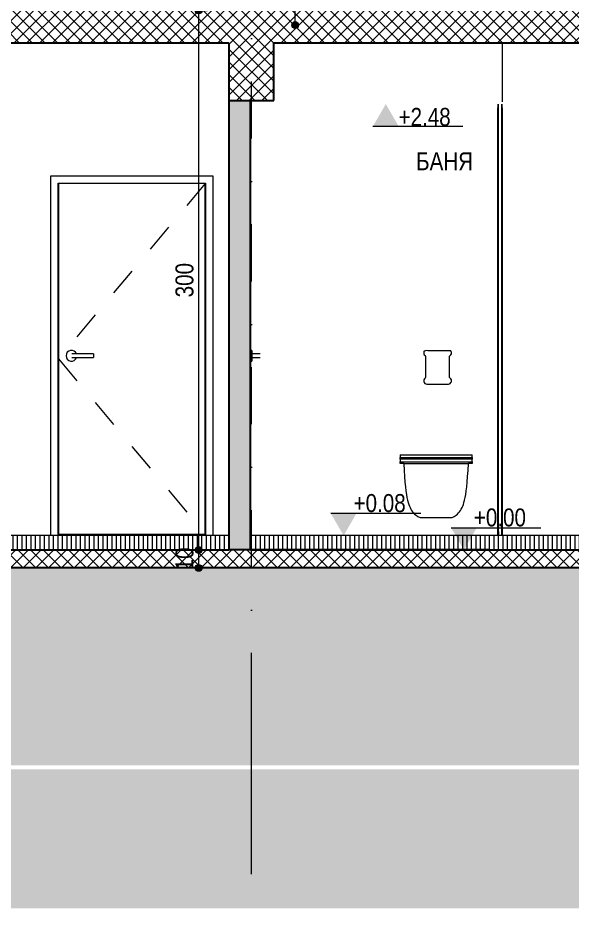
# Model space of a CAD drawing. Header units: centimetres. Extents: x -182 to 1407, y -199 to 837.
# Drawn here: x 784.2 to 1092.5, y -199.2 to 295.9 of the extents above; entities that cross this region are included whole.
import ezdxf

# ---------------------------------------------------------------- set-up
doc = ezdxf.new("R2010")
doc.units = ezdxf.units.CM
doc.linetypes.add('Dash', pattern=[31.75, 15.875, -15.875])
doc.linetypes.add('Dash dot', pattern=[79.375, 31.75, -23.8125, 0, -23.8125])
for name, color, linetype, lineweight in [('A-ANNO-DIMS', 7, 'Continuous', 9), ('A-ANNO-DIMS-50', 7, 'Continuous', 9), ('A-ANNO-NOTE', 7, 'Continuous', 9), ('A-AREA-IDEN', 7, 'Continuous', 9), ('A-DETL-GENF', 7, 'Continuous', 9), ('A-DOOR', 7, 'Continuous', 9), ('A-DOOR-FRAM', 7, 'Continuous', 15), ('A-FLOR-FNSH', 7, 'Continuous', 9), ('A-FLOR-LEVL', 7, 'Continuous', 9), ('A-FLOR-MCUT', 7, 'Continuous', 9), ('A-FLOR-PATT', 7, 'Continuous', 9), ('A-WALL', 7, 'Continuous', 9), ('A-WALL-PATT', 7, 'Continuous', 9), ('G-ANNO-DIMS', 7, 'Continuous', 9), ('G-ANNO-TEXT', 7, 'Continuous', 9), ('I-WALL', 7, 'Continuous', 9), ('P-SANR-FIXT', 7, 'Continuous', 9), ('S-BEAM', 7, 'Continuous', 9), ('S-GRID', 7, 'Continuous', 9)]:
    doc.layers.add(name, color=color, linetype=linetype, lineweight=lineweight)
doc.layers.add('A-DETL', color=7, linetype='Continuous', lineweight=9, true_color=0x008000)
doc.styles.add('Arial Narrow', font='ARIALN.TTF', dxfattribs={"height": 10})
doc.styles.add('Arial Narrow_1', font='ARIALN.TTF', dxfattribs={"height": 10})
doc.dimstyles.new('TEC_DIM', dxfattribs={"dimscale": 30.48, "dimtxt": 10.23431, "dimasz": 0.492126, "dimexe": 0.393701, "dimexo": 0.246063, "dimgap": 0, "dimtad": 1, "dimdec": 0, "dimzin": 0, "dimdsep": 46, "dimtxsty": 'Arial Narrow_1', "dimblk1": 'DOTSMALL', "dimblk2": 'DOTSMALL', "dimsah": 1, "dimcen": 0.09, "dimazin": 0, "dimtfac": 1, "dimtdec": 4, "dimtix": 1, "dimtmove": 0, "dimatfit": 3, "dimfxl": 1, "dimtvp": 1, "dimtolj": 1, "dimtzin": 0, "dimarcsym": 2})
pattern_1 = [(45, (670.496, 332.896), (-3.535534, 3.535534), []), (135, (670.496, 332.896), (-3.535534, -3.535534), [])]
pattern_2 = [(0, (670.496, 332.896), (19.05, 19.05), [19.05, -19.05]), (0, (670.496, 340.04), (19.05, 19.05), [19.05, -19.05]), (0, (670.496, 347.184), (19.05, 19.05), [19.05, -19.05]), (90, (672.878, 349.565), (-19.05, 19.05), [19.05, -19.05]), (90, (680.021, 349.565), (-19.05, 19.05), [19.05, -19.05]), (90, (687.165, 349.565), (-19.05, 19.05), [19.05, -19.05])]

# ---------------------------------------------------------------- blocks, each defined once
blk = doc.blocks.new('WC 01 - WC-2236030-A-A')
at = {"layer": 'P-SANR-FIXT', "color": 253, "true_color": 0xaaaaaa}
for p, q in [((996.79, 53), (996.79, 51.5)), ((996.79, 53), (1036.79, 53)), ((996.79, 51.5), (1036.79, 51.5)), ((996.79, 50.5), (996.79, 51.5)), ((996.79, 50.5), (996.79, 49)), ((1036.79, 50.5), (996.79, 50.5)), ((1036.79, 51.5), (1036.79, 53)), ((1036.79, 51.5), (1036.79, 50.5)), ((1036.79, 49), (1036.79, 50.5)), ((996.79, 49), (1036.79, 49)), ((996.79, 48), (996.79, 49)), ((998.79, 48), (996.79, 48)), ((998.79, 48), (1034.79, 48)), ((1036.79, 48), (1034.79, 48)), ((1036.79, 49), (1036.79, 48)), ((1007.9, 18), (1025.67, 18))]:
    blk.add_line(p, q, dxfattribs=at)
at = {"layer": 'P-SANR-FIXT', "color": 253, "true_color": 0xaaaaaa, "flags": 128}
for points in [[(998.79, 48), (999.01, 44.18), (999.24, 40.79), (999.48, 37.8), (999.74, 35.19), (1000.01, 32.91), (1000.3, 30.93), (1000.6, 29.22), (1000.92, 27.75), (1001.25, 26.48), (1001.6, 25.38), (1001.97, 24.42), (1002.36, 23.56), (1002.76, 22.77), (1003.19, 22.02), (1003.66, 21.3), (1004.21, 20.6), (1004.88, 19.92), (1005.7, 19.27), (1006.69, 18.63), (1007.9, 18)], [(1025.67, 18), (1026.88, 18.63), (1027.88, 19.27), (1028.69, 19.92), (1029.36, 20.6), (1029.91, 21.3), (1030.38, 22.02), (1030.81, 22.77), (1031.22, 23.56), (1031.6, 24.42), (1031.97, 25.38), (1032.32, 26.48), (1032.66, 27.75), (1032.97, 29.22), (1033.28, 30.93), (1033.56, 32.91), (1033.84, 35.19), (1034.09, 37.8), (1034.34, 40.79), (1034.57, 44.18), (1034.79, 48)]]:
    blk.add_lwpolyline(points, dxfattribs=at)
blk = doc.blocks.new('TEC_DOOR-INT - 80x200-2358334-A-A')
at = {"layer": 'A-DOOR'}
for p, q in [((914.39, 111), (913.59, 111)), ((914.39, 111), (914.39, 108)), ((917.39, 109), (914.39, 109)), ((913.59, 105), (914.39, 105)), ((914.39, 108), (914.39, 105)), ((914.39, 107), (917.39, 107))]:
    blk.add_line(p, q, dxfattribs=at)
at = {"layer": 'A-DOOR', "flags": 128}
for points in [[(918.89, 109), (918.89, 109), (918.88, 109), (918.88, 109), (918.87, 109), (918.86, 109), (918.84, 109), (918.83, 109), (918.81, 109), (918.79, 109), (918.77, 109), (918.74, 109), (918.72, 109), (918.69, 109), (918.66, 109), (918.62, 109), (918.59, 109), (918.55, 109), (918.51, 109), (918.47, 109), (918.43, 109), (918.39, 109), (918.34, 109), (918.3, 109), (918.25, 109), (918.2, 109), (918.15, 109), (918.09, 109), (918.04, 109), (917.99, 109), (917.93, 109), (917.87, 109), (917.82, 109), (917.76, 109), (917.7, 109), (917.64, 109), (917.58, 109), (917.52, 109), (917.46, 109), (917.4, 109), (917.39, 109)], [(917.39, 107), (917.45, 107), (917.51, 107), (917.57, 107), (917.63, 107), (917.68, 107), (917.74, 107), (917.8, 107), (917.86, 107), (917.92, 107), (917.97, 107), (918.03, 107), (918.08, 107), (918.13, 107), (918.18, 107), (918.23, 107), (918.28, 107), (918.33, 107), (918.38, 107), (918.42, 107), (918.46, 107), (918.5, 107), (918.54, 107), (918.58, 107), (918.62, 107), (918.65, 107), (918.68, 107), (918.71, 107), (918.74, 107), (918.76, 107), (918.78, 107), (918.81, 107), (918.82, 107), (918.84, 107), (918.85, 107), (918.86, 107), (918.87, 107), (918.88, 107), (918.88, 107), (918.89, 107)]]:
    blk.add_lwpolyline(points, dxfattribs=at)
blk = doc.blocks.new('TEC_DOOR-INT - 90x200-2358335-A-A')
at = {"layer": 'A-DOOR', "linetype": 'Dash'}
for p, q in [((888.39, 203.8), (806.79, 106.3)), ((806.79, 106.3), (888.39, 8.8))]:
    blk.add_line(p, q, dxfattribs=at)
at = {"layer": 'A-DOOR', "lineweight": 15}
for p, q in [((806.79, 203.8), (806.79, 8.8)), ((888.39, 203.8), (806.79, 203.8)), ((888.39, 8.8), (888.39, 203.8)), ((806.79, 8.8), (888.39, 8.8))]:
    blk.add_line(p, q, dxfattribs=at)
at = {"layer": 'A-DOOR'}
for p, q in [((826.29, 109), (815.79, 109)), ((826.29, 109), (826.29, 108)), ((815.79, 107), (826.29, 107)), ((826.29, 108), (826.29, 107))]:
    blk.add_line(p, q, dxfattribs=at)
at = {"layer": 'A-DOOR', "flags": 128}
for points in [[(815.79, 109), (815.73, 109), (815.67, 109), (815.61, 109), (815.55, 109), (815.49, 109), (815.43, 109), (815.37, 109), (815.31, 109), (815.26, 109), (815.2, 109), (815.15, 109), (815.09, 109), (815.04, 109), (814.99, 109), (814.94, 109), (814.89, 109), (814.84, 109), (814.8, 109), (814.75, 109), (814.71, 109), (814.67, 109), (814.63, 109), (814.59, 109), (814.56, 109), (814.52, 109), (814.49, 109), (814.46, 109), (814.44, 109), (814.41, 109), (814.39, 109), (814.37, 109), (814.35, 109), (814.33, 109), (814.32, 109), (814.31, 109), (814.3, 109), (814.29, 109), (814.29, 109), (814.29, 109)], [(814.29, 107), (814.29, 107), (814.29, 107), (814.3, 107), (814.31, 107), (814.32, 107), (814.33, 107), (814.35, 107), (814.36, 107), (814.38, 107), (814.41, 107), (814.43, 107), (814.46, 107), (814.49, 107), (814.52, 107), (814.55, 107), (814.58, 107), (814.62, 107), (814.66, 107), (814.7, 107), (814.74, 107), (814.79, 107), (814.83, 107), (814.88, 107), (814.93, 107), (814.98, 107), (815.03, 107), (815.08, 107), (815.13, 107), (815.19, 107), (815.24, 107), (815.3, 107), (815.36, 107), (815.41, 107), (815.47, 107), (815.53, 107), (815.59, 107), (815.65, 107), (815.71, 107), (815.77, 107), (815.79, 107)]]:
    blk.add_lwpolyline(points, dxfattribs=at)
at = {"layer": 'A-DOOR'}
for start, end in [(19.6343, 180), (180, 340.4367)]:
    blk.add_arc((814.04, 108), 3, start, end, dxfattribs=at)
at = {"layer": 'A-DOOR-FRAM'}
for p, q in [((802.59, 8), (802.59, 208)), ((802.59, 208), (892.59, 208)), ((892.59, 208), (892.59, 8)), ((806.59, 8), (806.59, 204)), ((806.59, 204), (888.59, 204)), ((888.59, 204), (888.59, 8))]:
    blk.add_line(p, q, dxfattribs=at)
blk = doc.blocks.new('СИСТЕМА ЗА ВГРАЖДАНЕ GROHE - Rapid_SL_38675001-2232490-A-A')
at = {"layer": 'P-SANR-FIXT', "color": 253, "true_color": 0xaaaaaa}
for p, q in [((1022.54, 110.7), (1012.74, 110.7)), ((1010.95, 107.75), (1010.95, 95.95)), ((1024.35, 95.95), (1024.35, 107.75)), ((1011.65, 92.3), (1023.65, 92.3))]:
    blk.add_line(p, q, dxfattribs=at)
for centre, radius, start, end in [((1011.65, 109.65), 1.75, 156.4218, 237.769), ((1010.73, 110.05), 0.75, 126.4056, 156.4218), ((1011.59, 106.46), 4.39, 74.8383, 107.3017), ((1023.69, 105.93), 4.91, 74.3541, 103.522), ((1023.65, 109.65), 1.75, 302.231, 23.5782), ((1024.57, 110.05), 0.75, 23.5782, 53.5944), ((1010.45, 107.75), 0.5, 0, 57.769), ((1024.85, 107.75), 0.5, 122.231, 180), ((1011.65, 94.05), 1.75, 122.231, 270), ((1010.45, 95.95), 0.5, 302.231, 0), ((1023.65, 94.05), 1.75, 270, 57.769), ((1024.85, 95.95), 0.5, 180, 237.769)]:
    blk.add_arc(centre, radius, start, end, dxfattribs=at)
blk = doc.blocks.new('VITRINA - ВИТРИНА 80х240-2367799-A-A')
at = {"layer": 'P-SANR-FIXT', "color": 253, "true_color": 0xaaaaaa}
for p, q in [((1051.19, 248), (1051.19, 245.8)), ((1051.49, 245.8), (1051.49, 248)), ((1051.49, 8), (1051.49, 248)), ((1053.29, 248), (1053.29, 245.8)), ((1053.29, 8), (1053.29, 248)), ((1053.59, 245.8), (1053.59, 248)), ((1051.19, 245.8), (1051.49, 245.8)), ((1051.19, 10.2), (1051.19, 245.8)), ((1053.29, 245.8), (1053.59, 245.8)), ((1053.59, 245.8), (1053.59, 10.2)), ((1051.49, 10.2), (1051.19, 10.2)), ((1051.19, 8), (1051.19, 10.2)), ((1051.49, 10.2), (1051.49, 8)), ((1053.59, 10.2), (1053.29, 10.2)), ((1053.29, 8), (1053.29, 10.2)), ((1053.59, 10.2), (1053.59, 8))]:
    blk.add_line(p, q, dxfattribs=at)
blk = doc.blocks.new('Spot Elevations - ELEVATION_PROJECT-V36-A-A')
at = {"layer": 'A-ANNO-NOTE'}
blk.add_hatch(color=256, dxfattribs=at).paths.add_polyline_path([(267.71, 616.44), (282.02, 616.44), (274.87, 628.84)])
blk.add_line((267.71, 616.44), (317.71, 616.44), dxfattribs=at)
blk = doc.blocks.new('Spot Elevations - ELEVATION_PROJECT-150941-A-A')
at = {"layer": 'A-ANNO-NOTE'}
blk.add_hatch(color=256, dxfattribs=at).paths.add_polyline_path([(198.6, 685.85), (212.91, 685.85), (205.75, 673.46)])
blk.add_line((198.6, 685.85), (248.6, 685.85), dxfattribs=at)
blk = doc.blocks.new('DIMBLOCK46-A-A')
at = {"layer": 'A-ANNO-DIMS-50'}
h = blk.add_hatch(color=256, dxfattribs=at)
edge = h.paths.add_edge_path()
edge.add_arc((884.79, 0), 1.87, 0, 360)
h = blk.add_hatch(color=256, dxfattribs=at)
edge = h.paths.add_edge_path()
edge.add_arc((884.79, -10), 1.87, 0, 360)
for p, q in [((889.64, 0), (872.79, 0)), ((884.79, -10), (884.79, 0)), ((884.79, 0), (889.64, 0)), ((889.64, -10), (872.79, -10)), ((884.79, -10), (889.64, -10))]:
    blk.add_line(p, q, dxfattribs=at)
for centre in [(884.79, 0), (884.79, -10)]:
    blk.add_circle(centre, 1.87, dxfattribs=at)
at = {"layer": 'A-ANNO-DIMS-50', "color": 0, "insert": (871.87, -11.34), "char_height": 10, "width": 15.2053, "attachment_point": 1, "rotation": 90, "line_spacing_factor": 0.974696, "style": 'Arial Narrow_1'}
blk.add_mtext('10', dxfattribs=at)
blk = doc.blocks.new('_DotSmall')
at = {"color": 0, "linetype": 'ByBlock', "const_width": 0.5}
blk.add_lwpolyline([(-0.0625, 0, 1), (0.0625, 0, 1)], format="xyb", close=True, dxfattribs=at)
blk = doc.blocks.new('DIMBLOCK47-A-A')
at = {"layer": 'A-ANNO-DIMS-50'}
h = blk.add_hatch(color=256, dxfattribs=at)
edge = h.paths.add_edge_path()
edge.add_arc((884.79, 300), 1.88, 0, 360)
h = blk.add_hatch(color=256, dxfattribs=at)
edge = h.paths.add_edge_path()
edge.add_arc((884.79, 0), 1.87, 0, 360)
for p, q in [((889.64, 300), (872.79, 300)), ((884.79, 0), (884.79, 300)), ((884.79, 300), (889.64, 300)), ((889.64, 0), (872.79, 0)), ((884.79, 0), (889.64, 0))]:
    blk.add_line(p, q, dxfattribs=at)
for centre, radius in [((884.79, 300), 1.88), ((884.79, 0), 1.87)]:
    blk.add_circle(centre, radius, dxfattribs=at)
at = {"layer": 'A-ANNO-DIMS-50', "color": 0, "insert": (871.87, 140.5), "char_height": 10, "width": 22.8079, "attachment_point": 1, "rotation": 90, "line_spacing_factor": 0.974696, "style": 'Arial Narrow_1'}
blk.add_mtext('300', dxfattribs=at)

msp = doc.modelspace()

# ---------------------------------------------------------------- hatches: boundary and pattern name
at = {"layer": 'A-DETL-GENF'}
h = msp.add_hatch(dxfattribs=at)
h.set_pattern_fill('FP2_34', color=256, style=0, pattern_type=2)
h.set_pattern_definition(pattern_2)
h.paths.add_polyline_path([(-177.25, -119.7), (19.54, -119.7), (19.54, -116.33), (21.09, -116.33), (21.09, -100), (16.59, -100), (16.59, -35), (-177.25, -35), (-177.25, -80.96)])
h.paths.add_polyline_path([(58.56, -119.7), (434.97, -119.7), (434.97, -116.33), (436.59, -116.33), (436.59, -20), (51.09, -20), (51.09, -116.33), (52.6, -116.33), (52.6, -119.7)])
h.paths.add_polyline_path([(1407.44, -119.7), (1407.44, -10), (1173.72, -10), (1173.72, -100), (1158.72, -100), (1158.72, -116.33), (1159.97, -116.33), (1159.97, -119.7), (1308.39, -119.7)])
h.paths.add_polyline_path([(487.84, -119.7), (1107.11, -119.7), (1107.11, -116.33), (1108.72, -116.33), (1108.72, -10), (486.59, -10), (486.59, -116.33), (487.84, -116.33)])
h = msp.add_hatch(dxfattribs=at)
h.set_pattern_fill('FP2_34', color=256, style=0, pattern_type=2)
h.set_pattern_definition(pattern_2)
h.paths.add_polyline_path([(417.01, -199.21), (1407.44, -199.21), (1407.44, -122.02), (1160.01, -122.02), (1160.01, -125.31), (1158.72, -125.31), (1158.72, -146.23), (1168.72, -146.23), (1168.72, -156.23), (1098.72, -156.23), (1098.72, -146.23), (1108.72, -146.23), (1108.72, -125.31), (1107.28, -125.31), (1107.28, -122.02), (487.88, -122.02), (487.88, -125.31), (486.59, -125.31), (486.59, -146.23), (496.59, -146.23), (496.59, -156.23), (426.59, -156.23), (426.59, -146.23), (436.59, -146.23), (436.59, -125.31), (435.15, -125.31), (435.15, -122.02), (52.68, -122.02), (52.68, -125.31), (51.09, -125.31), (51.09, -146.23), (63.09, -146.23), (63.09, -156.23), (11.09, -156.23), (11.09, -146.23), (21.09, -146.23), (21.09, -125.31), (19.39, -125.31), (19.39, -122.02), (-177.25, -122.02), (-177.25, -199.21), (218.92, -199.21)])
at = {"layer": 'A-FLOR-PATT'}
h = msp.add_hatch(dxfattribs=at)
h.set_pattern_fill('FP2_26', color=256, style=0, pattern_type=2)
h.set_pattern_definition(pattern_1)
h.paths.add_polyline_path([(221.59, 282), (1206.59, 282), (1206.59, 300), (221.59, 300), (221.59, 299.48)])
at = {"layer": 'A-FLOR-PATT', "true_color": 0x787878}
h = msp.add_hatch(dxfattribs=at)
h.set_pattern_fill('FP2_17', color=8, angle=-90, style=0, pattern_type=2)
h.set_pattern_definition([(270, (714.087, 8), (2.5, 2e-16), [])])
h.paths.add_polyline_path([(436.59, 0), (901.59, 0), (901.59, 8), (436.59, 8), (436.59, 0.07)])
h.paths.add_polyline_path([(913.59, 0), (1133.59, 0), (1133.59, 8), (913.59, 8), (913.59, 0.07)])
at = {"layer": 'A-FLOR-PATT'}
h = msp.add_hatch(dxfattribs=at)
h.set_pattern_fill('FP2_26', color=256, style=0, pattern_type=2)
h.set_pattern_definition(pattern_1)
h.paths.add_polyline_path([(763.66, -10), (1158.59, -10), (1158.59, 0), (436.59, 0), (436.59, -10), (738.89, -10)])
at = {"layer": 'A-WALL-PATT', "true_color": 0x808080}
msp.add_hatch(color=8, dxfattribs=at).paths.add_polyline_path([(912.22, 0), (913.59, 0), (913.59, 250), (901.59, 250), (901.59, 0)])
at = {"layer": 'G-ANNO-TEXT'}
h = msp.add_hatch(color=256, dxfattribs=at)
edge = h.paths.add_edge_path()
edge.add_arc((938.45, 291.9), 1.88, 0, 360)
at = {"layer": 'S-BEAM'}
h = msp.add_hatch(dxfattribs=at)
h.set_pattern_fill('FP2_26', color=256, style=0, pattern_type=2)
h.set_pattern_definition(pattern_1)
h.paths.add_polyline_path([(912.22, 250), (926.59, 250), (926.59, 282), (901.59, 282), (901.59, 250)])

# ---------------------------------------------------------------- linework, layer by layer
at = {"layer": 'A-DETL', "color": 7, "lineweight": 30}
for p, q in [((901.59, 250), (913.59, 250)), ((913.59, 250), (926.59, 250)), ((1046.09, 0), (901.59, 0)), ((1108.72, -10), (486.59, -10))]:
    msp.add_line(p, q, dxfattribs=at)
at = {"layer": 'A-FLOR-FNSH', "lineweight": 30}
for p, q in [((461.59, 282), (901.59, 282)), ((926.59, 282), (1133.59, 282)), ((436.59, 0), (901.59, 0)), ((913.59, 0), (1133.59, 0))]:
    msp.add_line(p, q, dxfattribs=at)
at = {"layer": 'A-FLOR-FNSH'}
for p, q in [((901.59, 8), (436.59, 8)), ((1133.59, 8), (913.59, 8))]:
    msp.add_line(p, q, dxfattribs=at)
at = {"layer": 'A-FLOR-LEVL', "linetype": 'Dash'}
msp.add_line((-182.13, 0), (1318.44, 0), dxfattribs=at)
at = {"layer": 'A-FLOR-MCUT'}
msp.add_line((913.59, 0), (901.59, 0), dxfattribs=at)
at = {"layer": 'A-WALL', "lineweight": 30}
for p, q in [((901.59, 250), (901.59, 0)), ((913.59, 0), (913.59, 250))]:
    msp.add_line(p, q, dxfattribs=at)
at = {"layer": 'A-WALL'}
for p, q in [((913.59, 250), (901.59, 250)), ((802.59, 208), (892.59, 208)), ((802.59, 8), (802.59, 208)), ((892.59, 208), (892.59, 8))]:
    msp.add_line(p, q, dxfattribs=at)
at = {"layer": 'G-ANNO-TEXT'}
msp.add_line((938.45, 291.9), (938.45, 411.05), dxfattribs=at)
msp.add_circle((938.45, 291.9), 1.88, dxfattribs=at)
at = {"layer": 'I-WALL'}
msp.add_line((1053.59, 282), (1053.59, 249.25), dxfattribs=at)
at = {"layer": 'S-BEAM', "lineweight": 30}
for p, q in [((901.59, 282), (901.59, 250)), ((926.59, 250), (926.59, 282))]:
    msp.add_line(p, q, dxfattribs=at)
at = {"layer": 'S-GRID', "color": 1, "linetype": 'Dash dot', "lineweight": 18, "true_color": 0xff0000}
msp.add_line((914.09, -89.03), (914.09, 681.81), dxfattribs=at)
at = {"layer": 'S-GRID', "color": 1, "lineweight": 18, "true_color": 0xff0000}
msp.add_line((914.09, -180.26), (914.09, -89.03), dxfattribs=at)

# ---------------------------------------------------------------- block references
at = {"layer": 'A-DOOR'}
msp.add_blockref('TEC_DOOR-INT - 80x200-2358334-A-A', (0, 0), dxfattribs=at)
at = {"layer": 'A-DOOR-FRAM'}
msp.add_blockref('TEC_DOOR-INT - 90x200-2358335-A-A', (0, 0), dxfattribs=at)
at = {"layer": 'G-ANNO-DIMS'}
for name, p in [('Spot Elevations - ELEVATION_PROJECT-V36-A-A', (713.98, -380.84)), ('Spot Elevations - ELEVATION_PROJECT-150941-A-A', (759.64, -665.46)), ('Spot Elevations - ELEVATION_PROJECT-150941-A-A', (826.51, -673.46))]:
    msp.add_blockref(name, p, dxfattribs=at)
at = {"layer": 'P-SANR-FIXT', "color": 253, "true_color": 0xaaaaaa}
for name in ['VITRINA - ВИТРИНА 80х240-2367799-A-A', 'СИСТЕМА ЗА ВГРАЖДАНЕ GROHE - Rapid_SL_38675001-2232490-A-A', 'WC 01 - WC-2236030-A-A']:
    msp.add_blockref(name, (0, 0), dxfattribs=at)

# ---------------------------------------------------------------- texts
at = {"layer": 'A-AREA-IDEN', "insert": (1021.53, 211.19), "char_height": 10, "width": 32.4, "attachment_point": 8, "line_spacing_factor": 0.949189, "style": 'Arial Narrow'}
msp.add_mtext('\\pt63.5,127,190.5,254,317.5,381,444.5,508,571.5,635,698.5,762,825.5,889,952.5,1016,1079.5,1143,1206.5,1270,1333.5,1397,1460.5,1524,1587.5,1651,1714.5,1778,1841.5,1905,1968.5,2032;БАНЯ', dxfattribs=at)
at = {"layer": 'G-ANNO-DIMS', "char_height": 10, "width": 34.7536, "attachment_point": 1, "line_spacing_factor": 0.974696, "style": 'Arial Narrow_1'}
for s, insert in [('+2.48', (995.93, 245.85)), ('+0.08', (970.91, 31.09)), ('+0.00', (1037.79, 23.09))]:
    msp.add_mtext(s, dxfattribs=dict(at, insert=insert))

# ---------------------------------------------------------------- dimensions: what is measured, and where the dimension line sits
at = {"layer": 'A-ANNO-DIMS'}
for base, p1, p2, override, picture, middle in [((884.79, 300), (882.14, 0), (882.14, 300), {"dimpost": '<>', "dimfxl": 300}, 'DIMBLOCK47-A-A', (879.69, 150)), ((884.79, 0), (882.14, -10), (882.14, 0), {"dimpost": '<>', "dimfxl": 10}, 'DIMBLOCK46-A-A', (879.69, -5))]:
    dim = msp.add_linear_dim(base=base, p1=p1, p2=p2, angle=90, dimstyle='TEC_DIM', override=override, dxfattribs=at)
    dim.commit()
    dim.dimension.update_dxf_attribs({"geometry": picture, "text_midpoint": middle})

doc.saveas('drawing.dxf')
